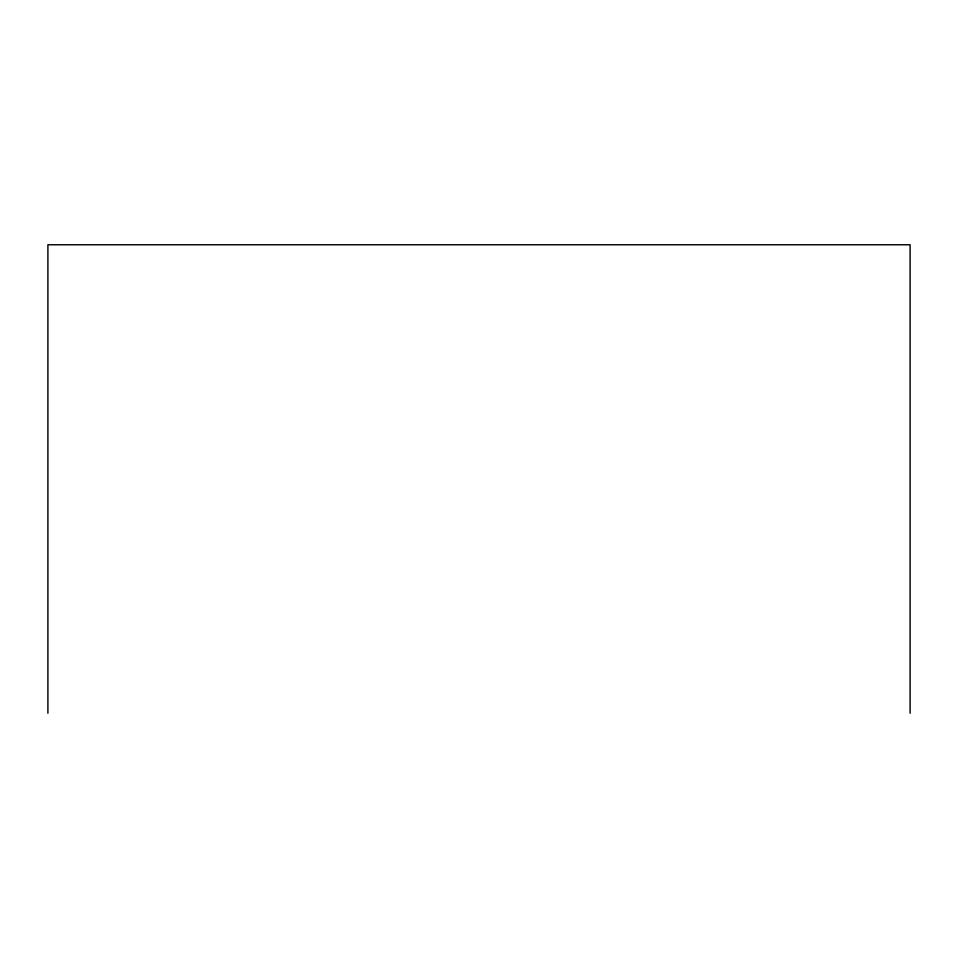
<?xml version="1.0" encoding="UTF-8"?>
<svg xmlns="http://www.w3.org/2000/svg" width="958" height="958" viewBox="0 0 958 958"><rect width="100%" height="100%" fill="white"/><g stroke="black" fill="none" stroke-linecap="round" stroke-linejoin="round"><path stroke-width="1.44" d="M910.1 713.231L910.1 244.769L47.9 244.769L47.9 713.231"/></g></svg>
